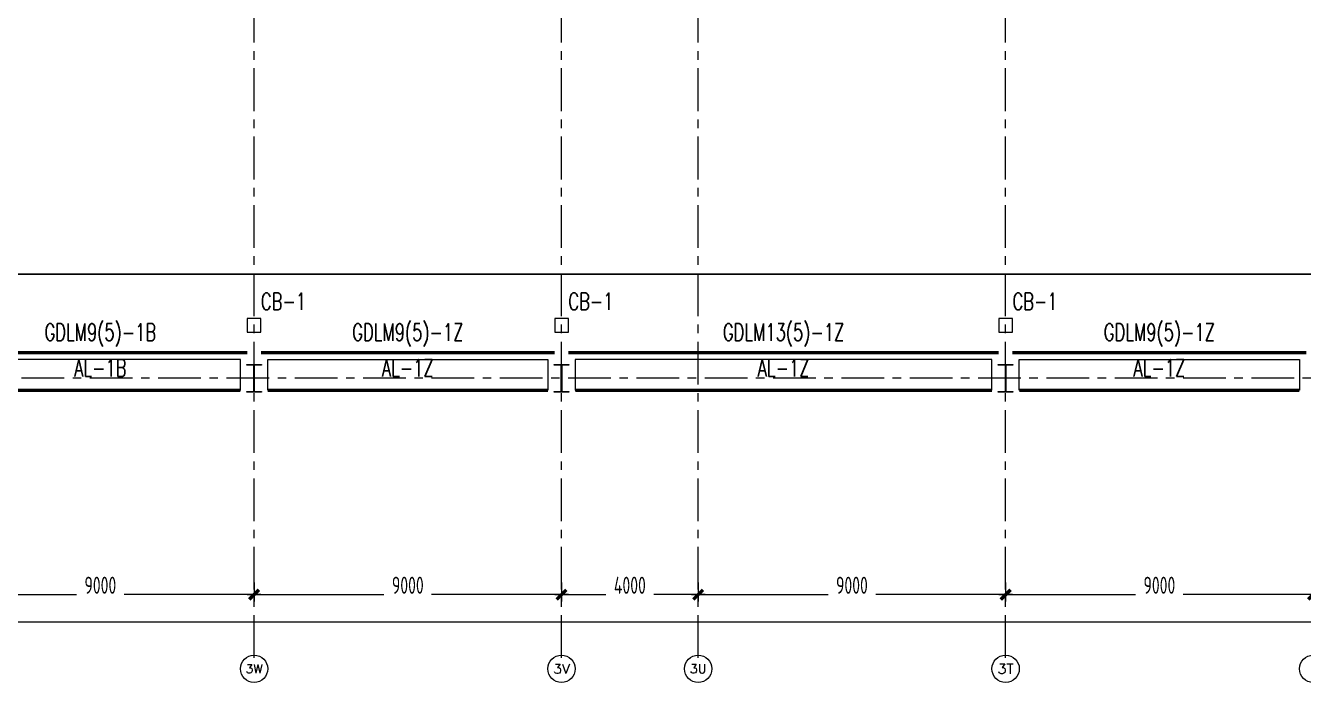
# Model space of a CAD drawing. Extents: x -1201378 to 2367219, y -619313 to 244905.
# Drawn here: x 1534553 to 1571959, y -264144 to -244929 of the extents above; entities that cross this region are included whole.
import ezdxf
from ezdxf.enums import TextEntityAlignment as Align

# ---------------------------------------------------------------- set-up
doc = ezdxf.new("R2010")
doc.units = 0
doc.header["$LTSCALE"] = 1000
doc.linetypes.add('CENTER', pattern=[2, 1.25, -0.25, 0.25, -0.25])
doc.layers.get('0').update_dxf_attribs({"linetype": 'CONTINUOUS'})
doc.layers.get('Defpoints').update_dxf_attribs({"linetype": 'CONTINUOUS'})
doc.layers.add('A-WINDOW', color=140, linetype='CONTINUOUS')
for name, color, linetype, lineweight in [('S-axis', 111, 'CONTINUOUS', 0), ('S-col', 2, 'CONTINUOUS', 0), ('S-dote', 5, 'CENTER', 0), ('THIN', 7, 'CONTINUOUS', 0), ('吊车梁', 4, 'CONTINUOUS', 0)]:
    doc.layers.add(name, color=color, linetype=linetype, lineweight=lineweight)
doc.styles.add('_TCH_AXIS', font='COMPLEX', dxfattribs={"bigfont": 'GBCBIG'})
doc.styles.add('TSSD_Dimension', font='tssdeng.shx', dxfattribs={"width": 0.7, "bigfont": 'hztxt.shx'})
doc.styles.add('TSSD_Rein', font='tj-romans1.shx', dxfattribs={"width": 0.7, "bigfont": 'tj-hztxt.shx'})
doc.dimstyles.new('TSSD_200_200', dxfattribs={"dimtxt": 500, "dimasz": 200, "dimexe": 200, "dimexo": 500, "dimgap": 200, "dimtad": 1, "dimdec": 0, "dimzin": 0, "dimdsep": 46, "dimtxsty": 'TSSD_Dimension', "dimblk": 'ARCHTICK', "dimcen": 0, "dimdle": 200, "dimclrt": 7, "dimadec": 0, "dimazin": 0, "dimtfac": 1, "dimtdec": 0, "dimtix": 1, "dimtmove": 2, "dimatfit": 3, "dimfxl": 1, "dimtolj": 1, "dimtzin": 0, "dimarcsym": 0})

# ---------------------------------------------------------------- blocks, each defined once
blk = doc.blocks.new('w42343243')
at = {"layer": 'S-col'}
blk.add_lwpolyline([(-165069, 621020), (-164639, 621020), (-164639, 621002), (-164848, 621002), (-164848, 620238), (-164639, 620238), (-164639, 620220), (-165069, 620220), (-165069, 620238), (-164860, 620238), (-164860, 621002), (-165069, 621002)], close=True, dxfattribs=at)
blk = doc.blocks.new('42343')
at = {"layer": 'A-WINDOW'}
for p in [(-139000, -71700), (-130000, -71700), (-117000, -71700)]:
    blk.add_blockref('w42343243', p, dxfattribs=at)
blk = doc.blocks.new('_ArchTick')
at = {"color": 0, "linetype": 'ByBlock', "const_width": 0.5}
blk.add_lwpolyline([(-0.71, -0.71), (0.71, 0.71)], dxfattribs=at)
blk = doc.blocks.new('*D487')
at = {"layer": 'Defpoints', "color": 0, "transparency": 16777216}
for p in [(-267758, -360718), (-258758, -360718), (-258758, -361576)]:
    blk.add_point(p, dxfattribs=at)
at = {"layer": 'S-axis', "color": 0, "lineweight": -2, "transparency": 16777216}
for p, q in [((-267758, -361218), (-267758, -361776)), ((-258758, -361218), (-258758, -361776)), ((-267958, -361576), (-263957, -361576)), ((-258558, -361576), (-262560, -361576))]:
    blk.add_line(p, q, dxfattribs=at)
at = {"layer": 'S-axis', "color": 0, "lineweight": -2, "transparency": 16777216, "xscale": 200, "yscale": 200, "zscale": 200, "rotation": 180}
blk.add_blockref('_ArchTick', (-267758, -361576), dxfattribs=at)
at = {"layer": 'S-axis', "color": 0, "lineweight": -2, "transparency": 16777216, "xscale": 200, "yscale": 200, "zscale": 200}
blk.add_blockref('_ArchTick', (-258758, -361576), dxfattribs=at)
at = {"layer": 'S-axis', "color": 7, "transparency": 16777216, "insert": (-263258, -361301), "char_height": 500, "attachment_point": 5, "style": 'TSSD_Dimension'}
blk.add_mtext('\\A1;9000', dxfattribs=at)
blk = doc.blocks.new('*D488')
at = {"layer": 'Defpoints', "color": 0, "transparency": 16777216}
for p in [(-258758, -360718), (-249758, -360718), (-249758, -361576)]:
    blk.add_point(p, dxfattribs=at)
at = {"layer": 'S-axis', "color": 0, "lineweight": -2, "transparency": 16777216}
for p, q in [((-258758, -361218), (-258758, -361776)), ((-249758, -361218), (-249758, -361776)), ((-258958, -361576), (-254957, -361576)), ((-249558, -361576), (-253560, -361576))]:
    blk.add_line(p, q, dxfattribs=at)
at = {"layer": 'S-axis', "color": 0, "lineweight": -2, "transparency": 16777216, "xscale": 200, "yscale": 200, "zscale": 200, "rotation": 180}
blk.add_blockref('_ArchTick', (-258758, -361576), dxfattribs=at)
at = {"layer": 'S-axis', "color": 0, "lineweight": -2, "transparency": 16777216, "xscale": 200, "yscale": 200, "zscale": 200}
blk.add_blockref('_ArchTick', (-249758, -361576), dxfattribs=at)
at = {"layer": 'S-axis', "color": 7, "transparency": 16777216, "insert": (-254258, -361301), "char_height": 500, "attachment_point": 5, "style": 'TSSD_Dimension'}
blk.add_mtext('\\A1;9000', dxfattribs=at)
blk = doc.blocks.new('*D489')
at = {"layer": 'Defpoints', "color": 0, "transparency": 16777216}
for p in [(-249758, -360718), (-245758, -360718), (-245758, -361576)]:
    blk.add_point(p, dxfattribs=at)
at = {"layer": 'S-axis', "color": 0, "lineweight": -2, "transparency": 16777216}
for p, q in [((-249758, -361218), (-249758, -361776)), ((-245758, -361218), (-245758, -361776)), ((-249958, -361576), (-248457, -361576)), ((-245558, -361576), (-247060, -361576))]:
    blk.add_line(p, q, dxfattribs=at)
at = {"layer": 'S-axis', "color": 0, "lineweight": -2, "transparency": 16777216, "xscale": 200, "yscale": 200, "zscale": 200, "rotation": 180}
blk.add_blockref('_ArchTick', (-249758, -361576), dxfattribs=at)
at = {"layer": 'S-axis', "color": 0, "lineweight": -2, "transparency": 16777216, "xscale": 200, "yscale": 200, "zscale": 200}
blk.add_blockref('_ArchTick', (-245758, -361576), dxfattribs=at)
at = {"layer": 'S-axis', "color": 7, "transparency": 16777216, "insert": (-247758, -361301), "char_height": 500, "attachment_point": 5, "style": 'TSSD_Dimension'}
blk.add_mtext('\\A1;4000', dxfattribs=at)
blk = doc.blocks.new('*D490')
at = {"layer": 'Defpoints', "color": 0, "transparency": 16777216}
for p in [(-245758, -360718), (-236758, -360718), (-236758, -361576)]:
    blk.add_point(p, dxfattribs=at)
at = {"layer": 'S-axis', "color": 0, "lineweight": -2, "transparency": 16777216}
for p, q in [((-245758, -361218), (-245758, -361776)), ((-236758, -361218), (-236758, -361776)), ((-245958, -361576), (-241957, -361576)), ((-236558, -361576), (-240560, -361576))]:
    blk.add_line(p, q, dxfattribs=at)
at = {"layer": 'S-axis', "color": 0, "lineweight": -2, "transparency": 16777216, "xscale": 200, "yscale": 200, "zscale": 200, "rotation": 180}
blk.add_blockref('_ArchTick', (-245758, -361576), dxfattribs=at)
at = {"layer": 'S-axis', "color": 0, "lineweight": -2, "transparency": 16777216, "xscale": 200, "yscale": 200, "zscale": 200}
blk.add_blockref('_ArchTick', (-236758, -361576), dxfattribs=at)
at = {"layer": 'S-axis', "color": 7, "transparency": 16777216, "insert": (-241258, -361301), "char_height": 500, "attachment_point": 5, "style": 'TSSD_Dimension'}
blk.add_mtext('\\A1;9000', dxfattribs=at)
blk = doc.blocks.new('*D491')
at = {"layer": 'Defpoints', "color": 0, "transparency": 16777216}
for p in [(-236758, -360718), (-227758, -360718), (-227758, -361576)]:
    blk.add_point(p, dxfattribs=at)
at = {"layer": 'S-axis', "color": 0, "lineweight": -2, "transparency": 16777216}
for p, q in [((-236758, -361218), (-236758, -361776)), ((-227758, -361218), (-227758, -361776)), ((-236958, -361576), (-232957, -361576)), ((-227558, -361576), (-231560, -361576))]:
    blk.add_line(p, q, dxfattribs=at)
at = {"layer": 'S-axis', "color": 0, "lineweight": -2, "transparency": 16777216, "xscale": 200, "yscale": 200, "zscale": 200, "rotation": 180}
blk.add_blockref('_ArchTick', (-236758, -361576), dxfattribs=at)
at = {"layer": 'S-axis', "color": 0, "lineweight": -2, "transparency": 16777216, "xscale": 200, "yscale": 200, "zscale": 200}
blk.add_blockref('_ArchTick', (-227758, -361576), dxfattribs=at)
at = {"layer": 'S-axis', "color": 7, "transparency": 16777216, "insert": (-232258, -361301), "char_height": 500, "attachment_point": 5, "style": 'TSSD_Dimension'}
blk.add_mtext('\\A1;9000', dxfattribs=at)
blk = doc.blocks.new('*D458')
at = {"layer": 'Defpoints', "color": 0, "transparency": 16777216}
for p in [(-268658, -360818), (-82958, -360818), (-82958, -362376)]:
    blk.add_point(p, dxfattribs=at)
at = {"layer": 'S-axis', "color": 0, "lineweight": -2, "transparency": 16777216}
for p, q in [((-268658, -361318), (-268658, -362576)), ((-82958, -361318), (-82958, -362576)), ((-268858, -362376), (-176749, -362376)), ((-82758, -362376), (-174868, -362376))]:
    blk.add_line(p, q, dxfattribs=at)
at = {"layer": 'S-axis', "color": 0, "lineweight": -2, "transparency": 16777216, "xscale": 200, "yscale": 200, "zscale": 200, "rotation": 180}
blk.add_blockref('_ArchTick', (-268658, -362376), dxfattribs=at)
at = {"layer": 'S-axis', "color": 0, "lineweight": -2, "transparency": 16777216, "xscale": 200, "yscale": 200, "zscale": 200}
blk.add_blockref('_ArchTick', (-82958, -362376), dxfattribs=at)
at = {"layer": 'S-axis', "color": 7, "transparency": 16777216, "insert": (-175808, -362101), "char_height": 500, "attachment_point": 5, "style": 'TSSD_Dimension'}
blk.add_mtext('\\A1;185700', dxfattribs=at)
blk = doc.blocks.new('3#轴网')
at = {"layer": 'S-axis'}
for centre in [(-258758.5, -363744.2), (-249758.5, -363744.2), (-245758.5, -363744.2), (-236758.5, -363744.2), (-227758.5, -363744.2)]:
    blk.add_circle(centre, 400, dxfattribs=at)
at = {"layer": 'S-dote'}
for p, q in [((-258758.5, -363428.2), (-258758.5, -277944.2)), ((-249758.5, -363428.2), (-249758.5, -277944.2)), ((-245758.5, -363428.2), (-245758.5, -277948.2)), ((-236758.5, -363428.2), (-236758.5, -277948.2)), ((-78316.2, -355248.2), (-273210.6, -355248.2))]:
    blk.add_line(p, q, dxfattribs=at)
at = {"layer": 'S-axis', "style": '_TCH_AXIS'}
for s, height, p, p2 in [('3W', 255.29, (-259007.7, -363871.9), (-258509.3, -363871.9)), ('3V', 276.42, (-250002, -363882.4), (-249515, -363882.4)), ('3U', 265.5, (-246005, -363877), (-245511.9, -363877)), ('3T', 294.28, (-236996.7, -363891.4), (-236520.2, -363891.4))]:
    blk.add_text(s, height=height, dxfattribs=at).set_placement(p, p2, align=Align.FIT)
at = {"layer": 'S-axis'}
for base, p1, p2, picture, middle in [((-82958.5, -362376), (-268658.5, -360818), (-82958.5, -360818), '*D458', (-175808.5, -362101)), ((-258758.5, -361576), (-267758.5, -360718), (-258758.5, -360718), '*D487', (-263258.5, -361301)), ((-249758.5, -361576), (-258758.5, -360718), (-249758.5, -360718), '*D488', (-254258.5, -361301)), ((-245758.5, -361576), (-249758.5, -360718), (-245758.5, -360718), '*D489', (-247758.5, -361301)), ((-236758.5, -361576), (-245758.5, -360718), (-236758.5, -360718), '*D490', (-241258.5, -361301)), ((-227758.5, -361576), (-236758.5, -360718), (-227758.5, -360718), '*D491', (-232258.5, -361301))]:
    dim = blk.add_linear_dim(base=base, p1=p1, p2=p2, angle=0, dimstyle='TSSD_200_200', dxfattribs=at)
    dim.commit()
    dim.dimension.update_dxf_attribs({"geometry": picture, "text_midpoint": middle, "dimtype": 161})

msp = doc.modelspace()

# ---------------------------------------------------------------- linework, layer by layer
at = {"layer": '吊车梁', "color": 6, "const_width": 50}
msp.add_lwpolyline([(1532441.5, -252198.2), (1716041.5, -252198.2)], dxfattribs=at)
at = {"layer": '吊车梁'}
for points in [[(1541041.5, -253898.2), (1541441.5, -253898.2), (1541441.5, -253498.2), (1541041.5, -253498.2)], [(1550041.5, -253898.2), (1550441.5, -253898.2), (1550441.5, -253498.2), (1550041.5, -253498.2)], [(1563041.5, -253898.2), (1563441.5, -253898.2), (1563441.5, -253498.2), (1563041.5, -253498.2)], [(1532641.5, -255598.2), (1540841.5, -255598.2), (1540841.5, -254698.2), (1532641.5, -254698.2)], [(1549841.5, -255598.2), (1541641.5, -255598.2), (1541641.5, -254698.2), (1549841.5, -254698.2)], [(1550641.5, -255598.2), (1562841.5, -255598.2), (1562841.5, -254698.2), (1550641.5, -254698.2)], [(1571841.5, -255598.2), (1563641.5, -255598.2), (1563641.5, -254698.2), (1571841.5, -254698.2)]]:
    msp.add_lwpolyline(points, close=True, dxfattribs=at)
at = {"layer": '吊车梁', "const_width": 100}
for points in [[(1532041.5, -254498.2), (1541041.5, -254498.2)], [(1550041.5, -254498.2), (1541441.5, -254498.2)], [(1550441.5, -254498.2), (1563041.5, -254498.2)], [(1572041.5, -254498.2), (1563441.5, -254498.2)], [(1532641.5, -255598.2), (1540841.5, -255598.2)], [(1549841.5, -255598.2), (1541641.5, -255598.2)], [(1550641.5, -255598.2), (1562841.5, -255598.2)], [(1571841.5, -255598.2), (1563641.5, -255598.2)]]:
    msp.add_lwpolyline(points, dxfattribs=at)

# ---------------------------------------------------------------- block references
at = {"layer": 'S-axis'}
msp.add_blockref('3#轴网', (1800000, 100000), dxfattribs=at)
at = {"layer": 'S-col'}
msp.add_blockref('42343', (1845095.7, -804168.2), dxfattribs=at)

# ---------------------------------------------------------------- texts
at = {"layer": 'THIN', "style": 'TSSD_Rein', "width": 0.7}
for p in [(1541441.5, -253398.2), (1550441.5, -253398.2), (1563441.5, -253398.2)]:
    msp.add_text('CB-1', height=500, dxfattribs=at).set_placement(p, align=Align.BOTTOM_LEFT)
for s, p in [('GDLM9(5)-1B', (1536741.5, -254298.2)), ('GDLM9(5)-1Z', (1545741.5, -254298.2)), ('GDLM13(5)-1Z', (1556741.5, -254298.2)), ('GDLM9(5)-1Z', (1567741.5, -254298.2)), ('AL-1B', (1536741.5, -255344.4)), ('AL-1Z', (1545741.5, -255344.4)), ('AL-1Z', (1556741.5, -255344.4)), ('AL-1Z', (1567741.5, -255344.4))]:
    msp.add_text(s, height=500, dxfattribs=at).set_placement(p, align=Align.BOTTOM_CENTER)

doc.saveas('drawing.dxf')
